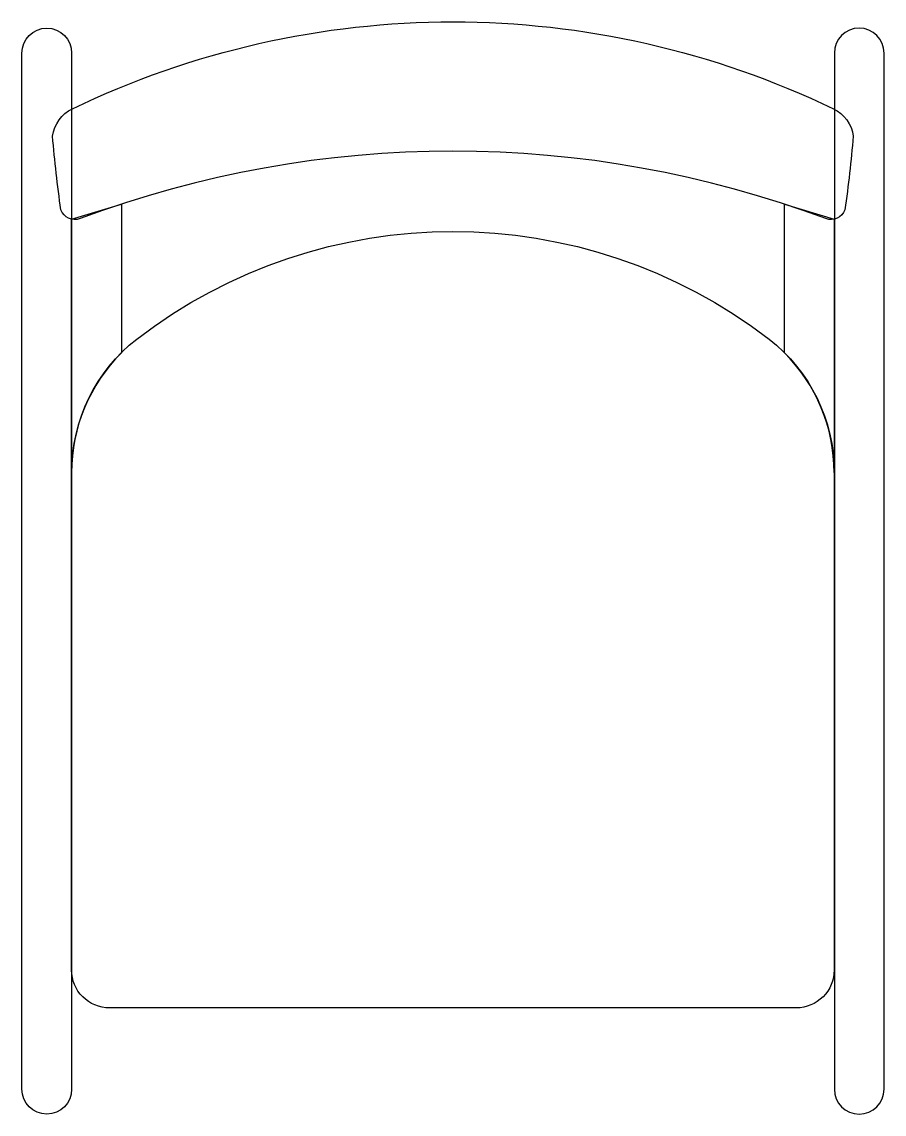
# Model space of a CAD drawing. Header units: millimetres. Extents: x -216 to 217, y -274 to 274.
import ezdxf

# ---------------------------------------------------------------- set-up
doc = ezdxf.new("R2010")
doc.units = ezdxf.units.MM
doc.header["$LTSCALE"] = 0.001

msp = doc.modelspace()

# ---------------------------------------------------------------- linework, layer by layer
for points in [[(-191.1, 230.72, -0.228546), (191, 230.72, -0.251693), (201, 216.92, -0.012332), (196.8, 179.92, -0.411664), (187.2, 175.52, 0.18104), (-187.3, 175.52, -0.411664), (-196.9, 179.92, -0.012332), (-201.1, 216.92, -0.251693), (-191.1, 230.72)], [(-216.5, 258.72, -1), (-191.5, 258.72), (-191.5, -261.88, -1), (-216.5, -261.88), (-216.5, 258.72)], [(216.5, 258.72, 1), (191.5, 258.72), (191.5, -261.88, 1), (216.5, -261.88), (216.5, 258.72)], [(-191.5, 175.22), (-166.5, 182.82), (-166.5, 108.12, 0.199338), (-191.5, 47.92), (-191.5, -186.58), (-191.5, 175.22)], [(166.4, 182.82), (191.4, 175.22), (191.4, 47.92, 0.199338), (166.4, 108.12), (166.4, 182.82)], [(-158.8, 115.02, -0.340236), (158.7, 115.02, -0.231284), (191.4, 47.92), (191.4, -201.98, -0.414214), (172.4, -220.98), (-172.5, -220.98, -0.414214), (-191.5, -201.98), (-191.5, 47.92, -0.231284), (-158.8, 115.02)]]:
    msp.add_lwpolyline(points, format="xyb")

doc.saveas('drawing.dxf')
